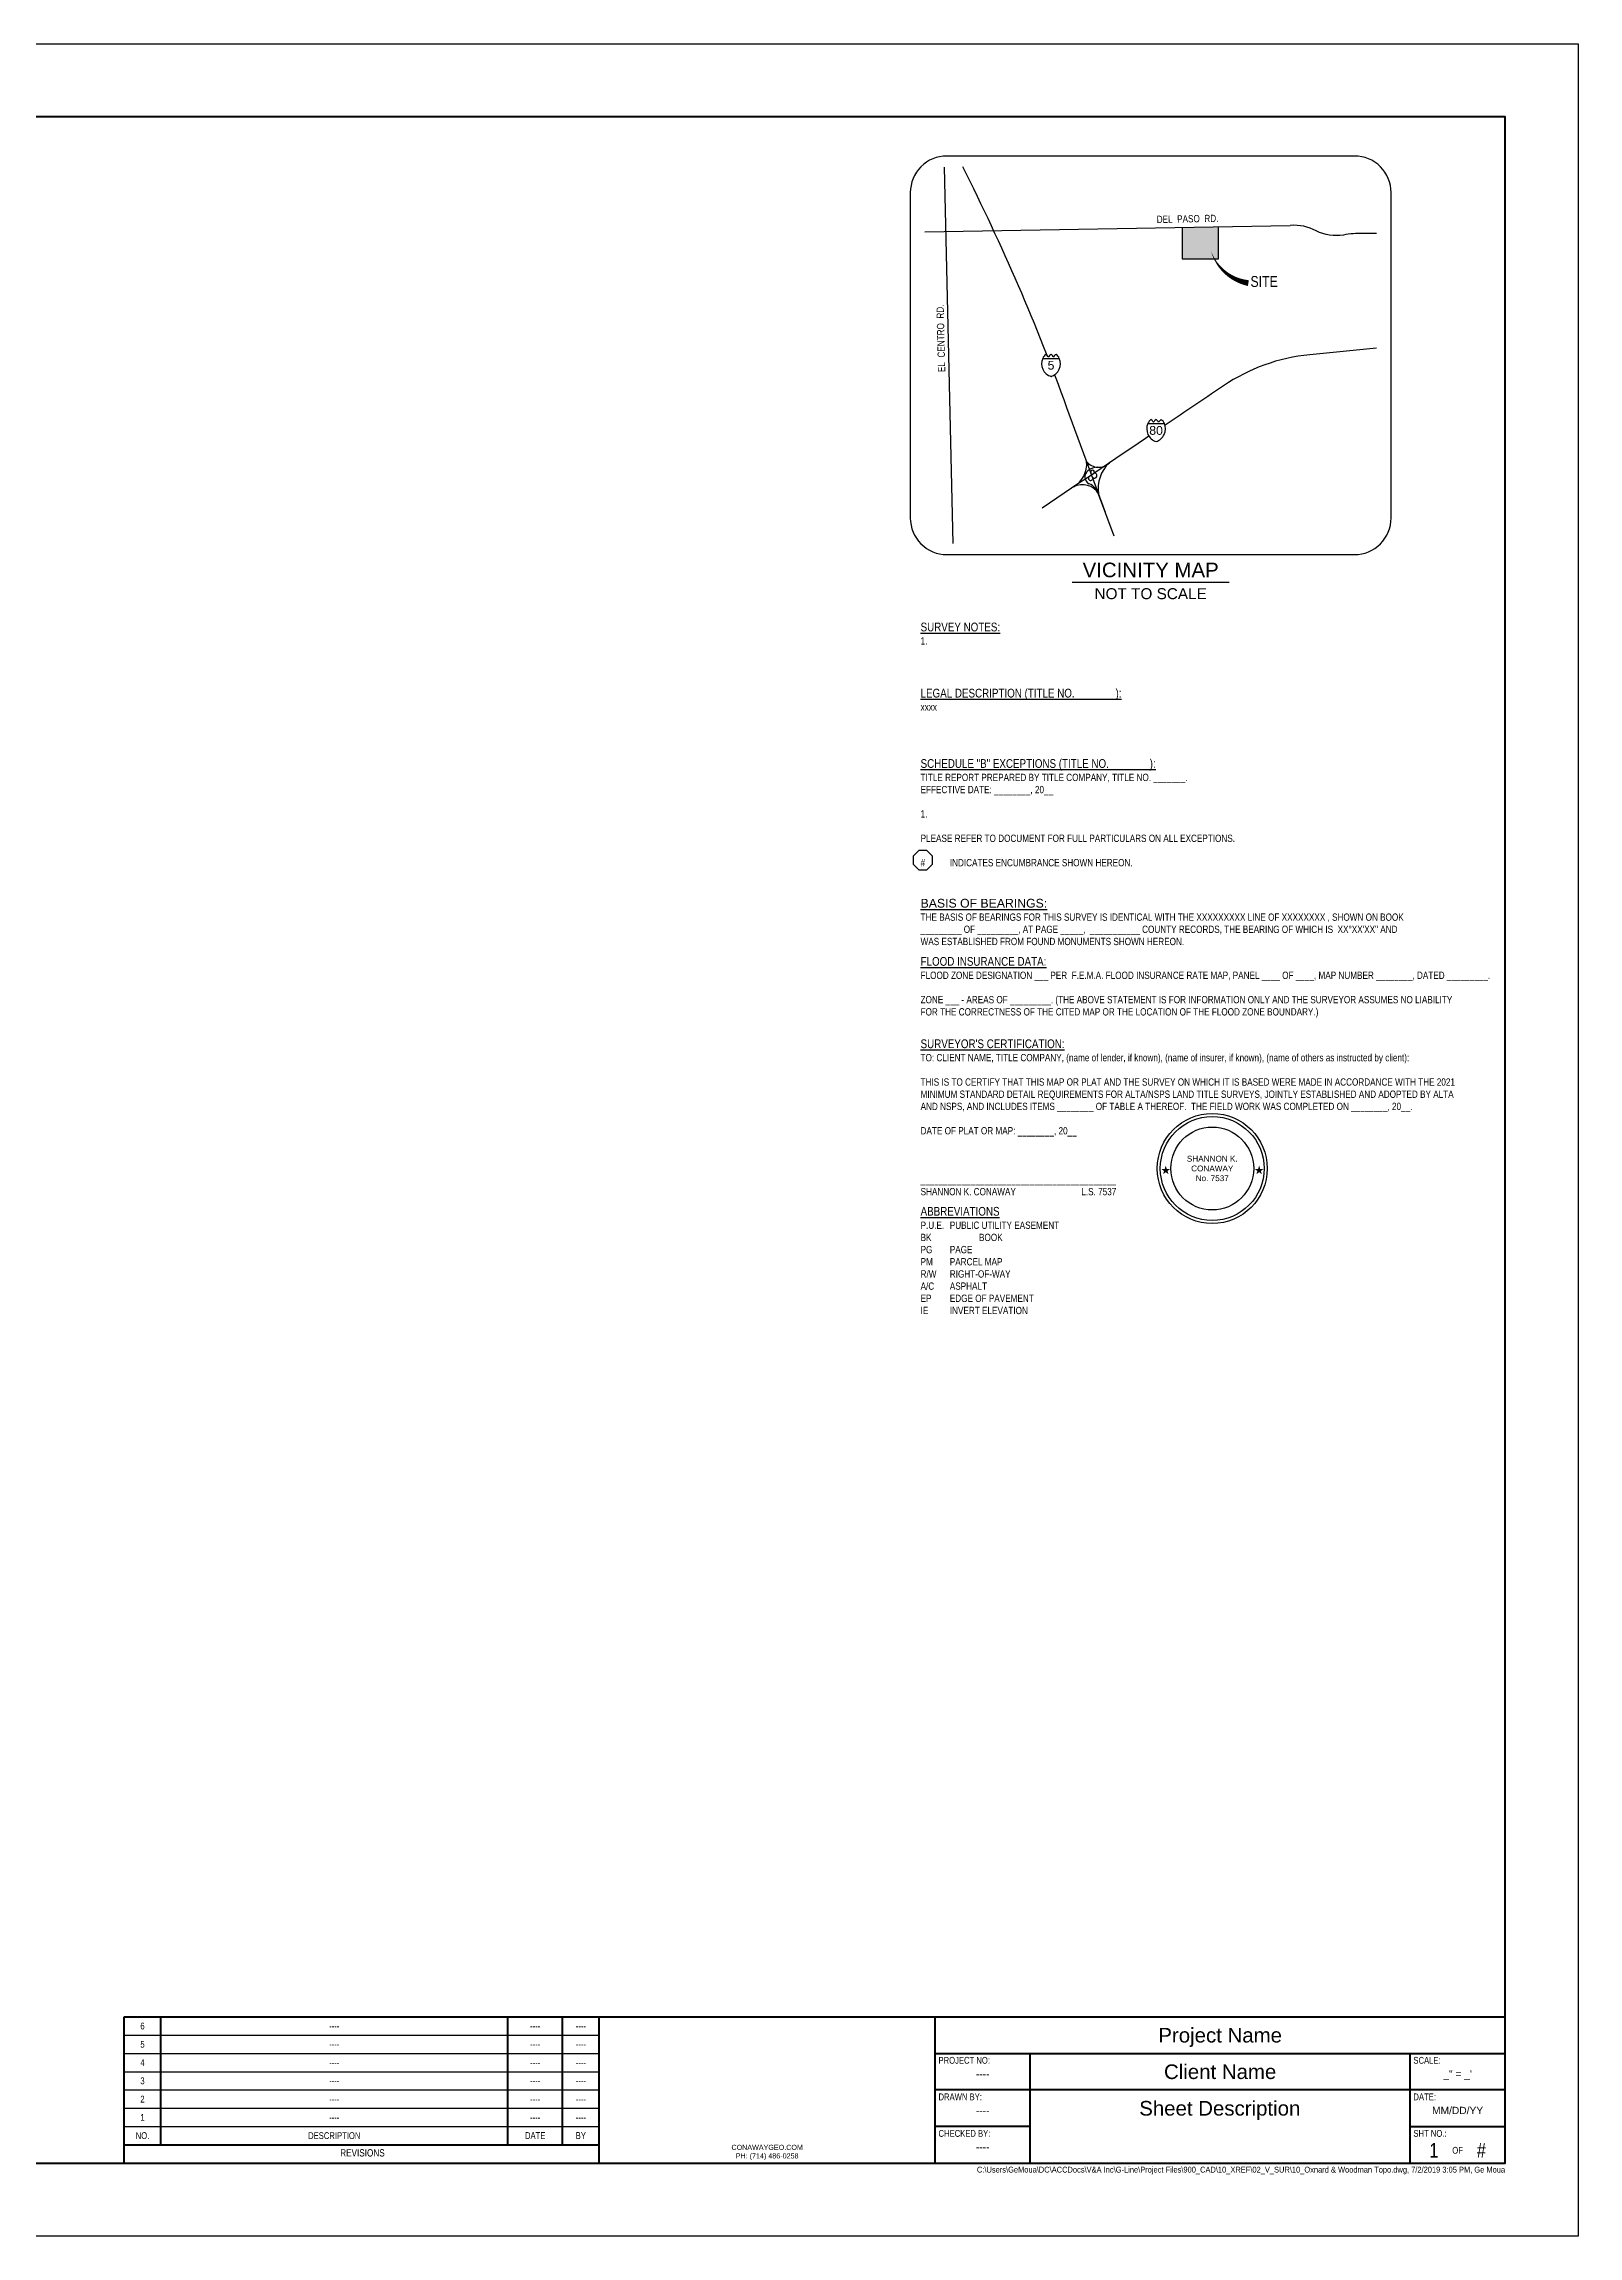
# Paper-space layout 'ALTA 30X42' of a CAD drawing. Header units: feet, sheet in inches. Extents: x 0 to 42, y 0 to 30.
# Drawn here: x 21 to 42, y 0 to 30 of the extents above; entities that cross this region are included whole.
import ezdxf
from ezdxf.enums import TextEntityAlignment as Align

# ---------------------------------------------------------------- set-up
doc = ezdxf.new("R2010")
doc.units = ezdxf.units.FT
doc.header["$MEASUREMENT"] = 0
doc.layers.get('0').update_dxf_attribs({"color": 253})
doc.layers.get('Defpoints').update_dxf_attribs({"color": 253})
for name, color, linetype, lineweight in [('V-ANNO-TTLB-ATRB-', 253, 'Continuous', 25), ('V-ANNO-TTLB-HVY-', 253, 'Continuous', 80), ('V-ANNO-TTLB-MED-', 253, 'Continuous', 70), ('V-ANNO-TTLB-TEXT-MED-', 253, 'Continuous', 35), ('V-ANNO-TTLB-TEXT-THN-', 253, 'Continuous', 25), ('V-ANNO-TTLB-THN-', 253, 'Continuous', 25), ('V-DETL-ANNO-', 253, 'Continuous', 25), ('V-DETL-VMAP-', 253, 'Continuous', 25), ('V-DETL-VMAP-ANNO-', 253, 'Continuous', 25), ('V-DETL-VMAP-HTCH-', 253, 'Continuous', 25)]:
    doc.layers.add(name, color=color, linetype=linetype, lineweight=lineweight)
doc.styles.add('CG-Symbol', font='arial.ttf', dxfattribs={"width": 0.8, "height": 0.09375})
doc.styles.add('NCS', font='arial.ttf', dxfattribs={"height": 0.1})
doc.styles.add('NCS1', font='arial.ttf', dxfattribs={"width": 0.8, "height": 0.09375})

# ---------------------------------------------------------------- blocks, each defined once
blk = doc.blocks.new('Interstate Number')
at = {"color": 0}
blk.add_wipeout([(-0.07, 0.152), (-0.069, 0.151), (-0.067, 0.15), (-0.066, 0.149), (-0.064, 0.147), (-0.062, 0.145), (-0.06, 0.144), (-0.059, 0.143), (-0.058, 0.142), (-0.056, 0.14), (-0.055, 0.139), (-0.052, 0.137), (-0.051, 0.135), (-0.049, 0.134), (-0.048, 0.132), (-0.046, 0.13), (-0.044, 0.128), (-0.043, 0.126), (-0.041, 0.124), (-0.04, 0.122), (-0.039, 0.121), (-0.037, 0.119), (-0.036, 0.117), (-0.035, 0.115), (-0.034, 0.117), (-0.033, 0.119), (-0.031, 0.121), (-0.03, 0.123), (-0.028, 0.125), (-0.026, 0.128), (-0.023, 0.131), (-0.02, 0.135), (-0.018, 0.137), (-0.015, 0.139), (-0.014, 0.14), (-0.013, 0.142), (-0.01, 0.144), (-0.007, 0.146), (-0.004, 0.149), (-0.002, 0.151), (-0.001, 0.151), (0, 0.152), (0, 0.151), (0.003, 0.149), (0.005, 0.147), (0.008, 0.145), (0.01, 0.144), (0.011, 0.142), (0.013, 0.141), (0.017, 0.137), (0.02, 0.134), (0.022, 0.131), (0.025, 0.129), (0.027, 0.126), (0.029, 0.123), (0.031, 0.12), (0.033, 0.118), (0.034, 0.116), (0.034, 0.115), (0.036, 0.118), (0.037, 0.12), (0.04, 0.123), (0.042, 0.126), (0.044, 0.129), (0.047, 0.132), (0.049, 0.134), (0.051, 0.136), (0.053, 0.138), (0.056, 0.141), (0.059, 0.143), (0.061, 0.145), (0.064, 0.148), (0.066, 0.15), (0.068, 0.151), (0.069, 0.152), (0.071, 0.15), (0.073, 0.149), (0.075, 0.147), (0.077, 0.145), (0.08, 0.143), (0.082, 0.141), (0.084, 0.139), (0.086, 0.137), (0.089, 0.135), (0.091, 0.132), (0.093, 0.129), (0.095, 0.127), (0.097, 0.125), (0.098, 0.123), (0.1, 0.121), (0.101, 0.119), (0.103, 0.117), (0.104, 0.116), (0.105, 0.114), (0.107, 0.111), (0.109, 0.108), (0.111, 0.105), (0.112, 0.102), (0.114, 0.099), (0.115, 0.095), (0.116, 0.093), (0.117, 0.09), (0.118, 0.088), (0.12, 0.084), (0.121, 0.082), (0.122, 0.078), (0.123, 0.074), (0.124, 0.071), (0.125, 0.066), (0.126, 0.063), (0.126, 0.061), (0.127, 0.057), (0.128, 0.053), (0.128, 0.049), (0.129, 0.047), (0.129, 0.043), (0.13, 0.039), (0.13, 0.036), (0.13, 0.035), (0.13, 0.032), (0.13, 0.028), (0.13, 0.024), (0.13, 0.02), (0.13, 0.015), (0.13, 0.012), (0.13, 0.009), (0.13, 0.006), (0.129, 0.002), (0.129, -0.003), (0.128, -0.007), (0.127, -0.011), (0.127, -0.014), (0.126, -0.016), (0.126, -0.02), (0.125, -0.023), (0.124, -0.027), (0.123, -0.03), (0.122, -0.032), (0.121, -0.035), (0.12, -0.038), (0.119, -0.041), (0.119, -0.043), (0.117, -0.046), (0.116, -0.049), (0.115, -0.052), (0.114, -0.055), (0.112, -0.058), (0.111, -0.06), (0.11, -0.062), (0.109, -0.064), (0.108, -0.067), (0.106, -0.07), (0.104, -0.073), (0.102, -0.077), (0.1, -0.08), (0.098, -0.082), (0.097, -0.084), (0.095, -0.086), (0.094, -0.088), (0.092, -0.091), (0.09, -0.094), (0.088, -0.096), (0.086, -0.099), (0.083, -0.101), (0.082, -0.103), (0.08, -0.105), (0.078, -0.107), (0.077, -0.108), (0.075, -0.11), (0.072, -0.113), (0.07, -0.115), (0.068, -0.117), (0.065, -0.119), (0.063, -0.121), (0.061, -0.123), (0.059, -0.124), (0.056, -0.126), (0.054, -0.128), (0.051, -0.13), (0.047, -0.133), (0.043, -0.135), (0.039, -0.138), (0.034, -0.141), (0.031, -0.142), (0.029, -0.143), (0.026, -0.145), (0.022, -0.147), (0.016, -0.149), (0.013, -0.15), (0.009, -0.152), (0.006, -0.153), (0.003, -0.154), (0.001, -0.155), (0, -0.155), (-0.003, -0.154), (-0.007, -0.152), (-0.012, -0.151), (-0.017, -0.149), (-0.022, -0.147), (-0.026, -0.144), (-0.03, -0.143), (-0.034, -0.141), (-0.038, -0.138), (-0.042, -0.136), (-0.047, -0.133), (-0.053, -0.128), (-0.058, -0.125), (-0.061, -0.122), (-0.065, -0.119), (-0.07, -0.115), (-0.073, -0.112), (-0.076, -0.109), (-0.079, -0.106), (-0.082, -0.103), (-0.085, -0.1), (-0.087, -0.097), (-0.089, -0.094), (-0.092, -0.091), (-0.094, -0.088), (-0.097, -0.084), (-0.099, -0.082), (-0.101, -0.078), (-0.104, -0.074), (-0.106, -0.07), (-0.108, -0.066), (-0.11, -0.063), (-0.111, -0.06), (-0.113, -0.055), (-0.116, -0.05), (-0.118, -0.044), (-0.12, -0.04), (-0.121, -0.036), (-0.122, -0.032), (-0.124, -0.027), (-0.125, -0.024), (-0.125, -0.021), (-0.126, -0.019), (-0.127, -0.013), (-0.127, -0.011), (-0.128, -0.006), (-0.129, -0.001), (-0.13, 0.005), (-0.13, 0.01), (-0.13, 0.014), (-0.13, 0.018), (-0.13, 0.018), (-0.13, 0.022), (-0.13, 0.026), (-0.13, 0.03), (-0.13, 0.035), (-0.13, 0.038), (-0.129, 0.041), (-0.129, 0.044), (-0.129, 0.046), (-0.129, 0.048), (-0.128, 0.053), (-0.127, 0.058), (-0.126, 0.063), (-0.125, 0.068), (-0.124, 0.071), (-0.123, 0.074), (-0.122, 0.077), (-0.122, 0.078), (-0.12, 0.082), (-0.119, 0.085), (-0.118, 0.089), (-0.116, 0.093), (-0.115, 0.096), (-0.114, 0.098), (-0.113, 0.101), (-0.111, 0.104), (-0.11, 0.107), (-0.108, 0.11), (-0.106, 0.113), (-0.104, 0.116), (-0.102, 0.119), (-0.1, 0.122), (-0.098, 0.125), (-0.095, 0.128), (-0.094, 0.13), (-0.093, 0.131), (-0.092, 0.132), (-0.089, 0.135), (-0.087, 0.137), (-0.085, 0.139), (-0.083, 0.141), (-0.081, 0.143), (-0.079, 0.145), (-0.076, 0.147), (-0.074, 0.149), (-0.072, 0.15), (-0.071, 0.151)], dxfattribs=at).translate(0, 0, -0.001)
blk.add_line((-0.114, 0.094), (0.114, 0.094), dxfattribs=at)
for centre, radius, start, end in [((0.055, 0.022), 0.183, 156.7986, 252.5535), ((0.006, 0.044), 0.13, 125.8803, 157.2935), ((-0.146, 0.044), 0.13, 31.3187, 54.1197), ((0.076, 0.044), 0.13, 125.8803, 148.6813), ((-0.076, 0.044), 0.13, 31.3187, 54.1197), ((-0.055, 0.022), 0.183, 287.4465, 23.2014), ((0.145, 0.044), 0.13, 125.8803, 148.6813), ((-0.014, 0.037), 0.14, 24.3192, 53.5252)]:
    blk.add_arc(centre, radius, start, end, dxfattribs=at)
at = {"color": 0, "style": 'CG-Symbol', "width": 0.8}
blk.add_attdef('INTERSTATENUMBER', text='', height=0.0938, dxfattribs=at).set_placement((0, 0), align=Align.MIDDLE)
blk = doc.blocks.new('*U207')
at = {"layer": 'V-DETL-ANNO-', "linetype": 'Continuous', "insert": (0, 0), "char_height": 0.1, "width": 6.73, "attachment_point": 1, "style": 'NCS1'}
blk.add_mtext('{\\H1.2x;\\W1;\\L\\C2;BASIS OF BEARINGS:\\P\\H0.8333x;\\W0.8;\\l\\C256;THE BASIS OF BEARINGS FOR THIS SURVEY IS IDENTICAL WITH THE XXXXXXXXX LINE OF XXXXXXXX , SHOWN ON BOOK _________ OF _________, AT PAGE _____,  ___________ COUNTY RECORDS, THE BEARING OF WHICH IS  XX°XX\'XX" AND WAS ESTABLISHED FROM FOUND MONUMENTS SHOWN HEREON.}', dxfattribs=at)
blk = doc.blocks.new('*U197')
for points in [[(-0.637, 0.039), (-0.651, -0.006), (-0.699, -0.006), (-0.66, -0.034), (-0.675, -0.078), (-0.637, -0.051), (-0.599, -0.078), (-0.613, -0.034), (-0.575, -0.006), (-0.622, -0.006)], [(0.642, 0.039), (0.627, -0.006), (0.58, -0.006), (0.618, -0.034), (0.604, -0.078), (0.642, -0.051), (0.68, -0.078), (0.665, -0.034), (0.703, -0.006), (0.656, -0.006)]]:
    blk.add_hatch(color=1).paths.add_polyline_path(points)
at = {"color": 2}
blk.add_circle((0, 0), 0.753, dxfattribs=at)
at = {"color": 1}
blk.add_circle((0, 0), 0.711, dxfattribs=at)
at = {"color": 2, "linetype": 'Continuous'}
blk.add_circle((0, 0), 0.567, dxfattribs=at)
at = {"color": 1, "insert": (0, 0), "char_height": 0.08, "width": 1.05, "attachment_point": 5, "style": 'NCS'}
blk.add_mtext('SHANNON K. CONAWAY\\PNo. 7537 ', dxfattribs=at)
blk = doc.blocks.new('*U201')
at = {"layer": 'V-DETL-ANNO-'}
blk.add_blockref('*U197', (3.992, -1.767), dxfattribs=at)
at = {"layer": 'V-DETL-ANNO-', "linetype": 'Continuous', "insert": (0, 0), "char_height": 0.1, "width": 7.5, "attachment_point": 1, "style": 'NCS1'}
blk.add_mtext("{\\H1.2x;\\L\\C2;SURVEYOR'S CERTIFICATION:\\P}TO: CLIENT NAME, TITLE COMPANY, (name of lender, if known), (name of insurer, if known), (name of others as instructed by client):\\P\\PTHIS IS TO CERTIFY THAT THIS MAP OR PLAT AND THE SURVEY ON WHICH IT IS BASED WERE MADE IN ACCORDANCE WITH THE 2021 MINIMUM STANDARD DETAIL REQUIREMENTS FOR ALTA/NSPS LAND TITLE SURVEYS, JOINTLY ESTABLISHED AND ADOPTED BY ALTA AND NSPS, AND INCLUDES ITEMS ________ OF TABLE A THEREOF.  THE FIELD WORK WAS COMPLETED ON ________, 20__.\\P\\PDATE OF PLAT OR MAP: ________, 20__\\P\\P                       \\P\\P___________________________________________\\P\\pxt22;SHANNON K. CONAWAY^IL.S. 7537", dxfattribs=at)
blk = doc.blocks.new('Company Logo')
at = {"color": 2, "insert": (0, -0.75), "char_height": 0.07, "width": 2.88603, "attachment_point": 2, "style": 'NCS'}
blk.add_mtext('CONAWAYGEO.COM\\PPH: (714) 486-0258', dxfattribs=at)
blk = doc.blocks.new('30X42')
at = {"layer": 'Defpoints'}
blk.add_lwpolyline([(0, 30), (42, 30), (42, 0), (0, 0)], close=True, dxfattribs=at)
at = {"layer": 'V-ANNO-TTLB-HVY-'}
for p, q in [((22.1, 1), (22.1, 3)), ((22.1, 3), (41, 3)), ((28.6, 1), (28.6, 3)), ((33.2, 1), (33.2, 3))]:
    blk.add_line(p, q, dxfattribs=at)
blk.add_lwpolyline([(1, 1), (41, 1), (41, 29), (1, 29)], close=True, dxfattribs=at)
at = {"layer": 'V-ANNO-TTLB-MED-'}
for p, q in [((22.6, 1.25), (22.6, 3)), ((27.35, 1.25), (27.35, 3)), ((28.1, 1.25), (28.1, 3)), ((33.2, 2.5), (41, 2.5)), ((34.5, 1), (34.5, 2.5)), ((39.7, 1), (39.7, 2.5)), ((41, 2), (33.2, 2)), ((22.1, 1.25), (28.6, 1.25)), ((34.5, 1.5), (33.2, 1.5)), ((39.7, 1.5), (41, 1.5))]:
    blk.add_line(p, q, dxfattribs=at)
at = {"layer": 'V-ANNO-TTLB-THN-'}
for p, q in [((22.1, 2.75), (28.6, 2.75)), ((22.1, 2.75), (28.6, 2.75)), ((22.1, 2.75), (28.6, 2.75)), ((22.1, 2.5), (28.6, 2.5)), ((22.1, 2.5), (28.6, 2.5)), ((22.1, 2.5), (28.6, 2.5)), ((22.1, 2.25), (28.6, 2.25)), ((22.1, 2.25), (28.6, 2.25)), ((22.1, 2.25), (28.6, 2.25)), ((22.1, 2), (28.6, 2)), ((22.1, 2), (28.6, 2)), ((22.1, 2), (28.6, 2)), ((22.1, 1.75), (28.6, 1.75)), ((22.1, 1.75), (28.6, 1.75)), ((22.1, 1.5), (28.6, 1.5))]:
    blk.add_line(p, q, dxfattribs=at)
at = {"layer": 'V-ANNO-TTLB-HVY-'}
blk.add_blockref('Company Logo', (30.9, 2), dxfattribs=at)
at = {"layer": 'V-ANNO-TTLB-ATRB-', "char_height": 0.0938, "width": 0.22087, "attachment_point": 5, "style": 'NCS1'}
for s, insert in [('6', (22.35, 2.875)), ('4', (22.35, 2.375)), ('5', (22.35, 2.625)), ('3', (22.35, 2.125)), ('2', (22.35, 1.875)), ('1', (22.35, 1.625))]:
    blk.add_mtext(s, dxfattribs=dict(at, insert=insert))
at = {"layer": 'V-ANNO-TTLB-ATRB-', "style": 'NCS1', "width": 0.8}
for tag, height, p in [('REV6DESCRIPTION', 0.0938, (24.975, 2.875)), ('REV6DATE', 0.0938, (27.725, 2.875)), ('REV6INITIAL', 0.0938, (28.35, 2.875)), ('REV5DESCRIPTION', 0.0938, (24.975, 2.625)), ('REV4DESCRIPTION', 0.0938, (24.975, 2.375)), ('REV5DATE', 0.0938, (27.725, 2.625)), ('REV4DATE', 0.0938, (27.725, 2.375)), ('REV5INITIAL', 0.0938, (28.35, 2.625)), ('REV4INITIAL', 0.0938, (28.35, 2.375)), ('REV3DESCRIPTION', 0.0938, (24.975, 2.125)), ('REV3DATE', 0.0938, (27.725, 2.125)), ('REV3INITIAL', 0.0938, (28.35, 2.125)), ('REV2DESCRIPTION', 0.0938, (24.975, 1.875)), ('REV2DATE', 0.0938, (27.725, 1.875)), ('REV2INITIAL', 0.0938, (28.35, 1.875)), ('REV1DESCRIPTION', 0.0938, (24.975, 1.625)), ('REV1DATE', 0.0938, (27.725, 1.625)), ('REV1INITIAL', 0.0938, (28.35, 1.625)), ('SHEET-#', 0.2, (40.025, 1.175)), ('TOTAL-#', 0.2, (40.675, 1.175))]:
    blk.add_attdef(tag, text='', height=height, dxfattribs=at).set_placement(p, align=Align.MIDDLE_CENTER)
at = {"layer": 'V-ANNO-TTLB-ATRB-', "style": 'NCS1', "flags": 8}
for tag, p in [('PROJECTNAME', (37.1, 2.75)), ('CLIENTNAME', (37.1, 2.25)), ('SHEETDESCRIPTION', (37.095, 1.75))]:
    blk.add_attdef(tag, text='', height=0.2, dxfattribs=at).set_placement(p, align=Align.MIDDLE_CENTER)
at = {"layer": 'V-ANNO-TTLB-ATRB-', "style": 'NCS1'}
for tag, p in [('PROJNUM', (33.85, 2.22)), ('SCALE', (40.35, 2.22)), ('DRAWNBY', (33.85, 1.72)), ('DATE', (40.35, 1.72)), ('CHECKEDBY', (33.85, 1.22))]:
    blk.add_attdef(tag, text='', height=0.1, dxfattribs=at).set_placement(p, align=Align.MIDDLE_CENTER)
at = {"layer": 'V-ANNO-TTLB-HVY-', "insert": (41, 0.95), "char_height": 0.08, "width": 10, "attachment_point": 3, "style": 'NCS1'}
blk.add_mtext('{\\C7;C:\\\\Users\\\\GeMoua\\\\DC\\\\ACCDocs\\\\V&A Inc\\\\G-Line\\\\Project Files\\\\900_CAD\\\\10_XREF\\\\02_V_SUR\\\\10_Oxnard & Woodman Topo.dwg, 7/2/2019 3:05 PM, Ge Moua}', dxfattribs=at)
at = {"layer": 'V-ANNO-TTLB-TEXT-MED-', "insert": (25.361, 1.19), "char_height": 0.1, "width": 0.6308, "attachment_point": 2, "style": 'NCS1'}
blk.add_mtext('REVISIONS', dxfattribs=at)
at = {"layer": 'V-ANNO-TTLB-TEXT-THN-', "style": 'NCS1', "width": 0.8}
for s, height, p in [('PROJECT NO:', 0.09375, (33.245, 2.453)), ('SCALE:', 0.0938, (39.745, 2.453)), ('DRAWN BY:', 0.0938, (33.245, 1.953)), ('DATE:', 0.0938, (39.745, 1.953)), ('CHECKED BY:', 0.09375, (33.245, 1.453)), ('SHT NO.:', 0.0938, (39.745, 1.453))]:
    blk.add_text(s, height=height, dxfattribs=at).set_placement(p, align=Align.TOP_LEFT)
blk.add_text('OF', height=0.0938, dxfattribs=at).set_placement((40.35, 1.175), align=Align.MIDDLE_CENTER)
at = {"layer": 'V-ANNO-TTLB-TEXT-THN-', "attachment_point": 5, "style": 'NCS1'}
for s, insert, char_height, width in [('NO.', (22.35, 1.375), 0.0938, 0.22087), ('DESCRIPTION', (24.975, 1.375), 0.09375, 0.78595), ('DATE', (27.725, 1.377), 0.0938, 0.3195), ('BY', (28.35, 1.377), 0.0938, 0.17052)]:
    blk.add_mtext(s, dxfattribs=dict(at, insert=insert, char_height=char_height, width=width))

psp = doc.layouts.new('ALTA 30X42')

# ---------------------------------------------------------------- hatches: boundary and pattern name
at = {"layer": 'V-DETL-VMAP-HTCH-'}
psp.add_hatch(color=256, dxfattribs=at).paths.add_polyline_path([(36.58, 27.057), (37.076, 27.057), (37.076, 27.498), (36.58, 27.489)])

# ---------------------------------------------------------------- linework, layer by layer
at = {"layer": 'V-DETL-ANNO-', "flags": 128}
psp.add_lwpolyline([(33.165, 18.883), (33.087, 18.96), (32.977, 18.96), (32.899, 18.883), (32.899, 18.773), (32.977, 18.695), (33.087, 18.695), (33.165, 18.773)], close=True, dxfattribs=at)
at = {"layer": 'V-DETL-VMAP-'}
for p, q in [((33.322, 28.313), (33.443, 23.161)), ((33.059, 27.426), (38.06, 27.516))]:
    psp.add_line(p, q, dxfattribs=at)
at = {"layer": 'V-DETL-VMAP-', "color": 2}
psp.add_line((35.648, 23.261), (35.436, 23.84), dxfattribs=at)
at = {"layer": 'V-DETL-VMAP-', "color": 3}
psp.add_line((35.075, 22.632), (37.222, 22.632), dxfattribs=at)
psp.add_lwpolyline([(38.939, 28.465), (33.359, 28.465, 0.414214), (32.859, 27.965), (32.859, 23.511, 0.414214), (33.359, 23.011), (38.939, 23.011, 0.414214), (39.439, 23.511), (39.439, 27.965, 0.414214)], format="xyb", close=True, dxfattribs=at)
at = {"layer": 'V-DETL-VMAP-', "color": 2}
for points in [[(35.003, 25.021, 0.030108), (33.577, 28.315, 0.028001)], [(39.239, 25.835), (38.326, 25.746, 0.125217), (37.146, 25.32, -0.000801), (36.28, 24.735)], [(36.28, 24.735, 0.000583), (34.662, 23.645)]]:
    psp.add_lwpolyline(points, format="xyb", dxfattribs=at)
at = {"layer": 'V-DETL-VMAP-', "flags": 128}
psp.add_lwpolyline([(36.58, 27.489), (36.58, 27.057), (37.076, 27.057), (37.076, 27.498)], dxfattribs=at)
at = {"layer": 'V-DETL-VMAP-'}
psp.add_lwpolyline([(39.239, 27.407), (39.052, 27.407, 0.043367), (38.788, 27.384, -0.164413), (38.416, 27.441, 0.136798), (38.06, 27.516)], format="xyb", dxfattribs=at)
at = {"layer": 'V-DETL-VMAP-', "flags": 128}
psp.add_lwpolyline([(36.975, 27.164, 0, 0.08, 0.281344), (37.486, 26.726, 0.15, 0.15, 0.599388)], format="xyseb", dxfattribs=at)
at = {"layer": 'V-DETL-VMAP-', "color": 2}
psp.add_lwpolyline([(35.53, 23.585), (35.003, 25.021)], dxfattribs=at)
at = {"layer": 'V-DETL-VMAP-'}
for centre, radius, start, end in [((34.907, 24.253), 0.367, 300.6418, 5.1395), ((35.353, 24.075), 0.105, 127.5117, 244.8369), ((35.437, 24.416), 0.21, 218.5531, 314.3698), ((35.434, 23.97), 0.238, 92.4466, 127.5117), ((35.329, 24.057), 0.0321, 131.2563, 344.6147), ((35.354, 24.139), 0.0263, 334.2152, 186.135), ((35.379, 24.092), 0.0354, 219.2312, 93.1665), ((35.906, 23.917), 0.476, 132.691, 189.2703), ((35.215, 23.712), 0.256, 30.1825, 118.3338), ((35.203, 23.755), 0.249, 20.1494, 64.8369)]:
    psp.add_arc(centre, radius, start, end, dxfattribs=at)

# ---------------------------------------------------------------- block references
at = {"layer": 'V-ANNO-TTLB-HVY-'}
psp.add_blockref('*U207', (33, 18.3), dxfattribs=at)
at = {"layer": 'V-DETL-ANNO-'}
psp.add_blockref('*U201', (33, 16.377), dxfattribs=at)

# ---------------------------------------------------------------- texts
at = {"layer": 'V-DETL-ANNO-', "linetype": 'Continuous', "char_height": 0.1, "width": 7.5, "attachment_point": 1, "style": 'NCS1'}
for s, insert in [('{\\H1.2x;\\L\\C2;SURVEY NOTES:}\\P\\pxi-3,l3,t3;1.^I', (33, 22.08)), ('{\\H1.2x;\\L\\C2;LEGAL DESCRIPTION (TITLE NO. _______):\\H0.8333x;\\l\\C256;\\Pxxxx}', (33, 21.175)), ('{\\H1.2x;\\L\\C2;SCHEDULE "B" EXCEPTIONS (TITLE NO. _______):\\H0.8333x;\\l\\C256;\\PTITLE REPORT PREPARED BY TITLE COMPANY, TITLE NO. _______.\\PEFFECTIVE DATE: ________, 20__\\P\\P\\pxi-4,l4,t4;1.^I\\P\\pi0,l0,tz;}\\PPLEASE REFER TO DOCUMENT FOR FULL PARTICULARS ON ALL EXCEPTIONS.\\P\\P#^IINDICATES ENCUMBRANCE SHOWN HEREON.', (33, 20.212)), ('{\\H1.2x;\\L\\C2;FLOOD INSURANCE DATA:}\\PFLOOD ZONE DESIGNATION ___ PER  F.E.M.A. FLOOD INSURANCE RATE MAP, PANEL ____ OF ____, MAP NUMBER ________, DATED _________.\\P\\PZONE ___ - AREAS OF _________. (THE ABOVE STATEMENT IS FOR INFORMATION ONLY AND THE SURVEYOR ASSUMES NO LIABILITY FOR THE CORRECTNESS OF THE CITED MAP OR THE LOCATION OF THE FLOOD ZONE BOUNDARY.)', (33, 17.504))]:
    psp.add_mtext(s, dxfattribs=dict(at, insert=insert))
at = {"layer": 'V-DETL-ANNO-', "insert": (33, 14.084), "char_height": 0.1, "width": 7.5, "attachment_point": 1, "style": 'NCS1'}
psp.add_mtext('\\pi-0.4,l0.4;{\\H1.2x;\\L\\C2;ABBREVIATIONS\\C256;\\P\\pi-0.8,l0.8,t0.8;}P.U.E.^IPUBLIC UTILITY EASEMENT\\P\\pi-0.6,l0.6;BK^I^IBOOK\\P\\pi-0.8,l0.8;PG^IPAGE\\PPM^IPARCEL MAP\\PR/W^IRIGHT-OF-WAY\\PA/C^IASPHALT\\PEP^IEDGE OF PAVEMENT\\PIE^IINVERT ELEVATION', dxfattribs=at)
at = {"layer": 'V-DETL-VMAP-', "color": 3, "style": 'NCS1'}
for s, height, p in [('VICINITY MAP', 0.2, (36.149, 22.801)), ('NOT TO SCALE', 0.15, (36.149, 22.476))]:
    psp.add_text(s, height=height, dxfattribs=at).set_placement(p, align=Align.MIDDLE_CENTER)
at = {"layer": 'V-DETL-VMAP-ANNO-', "char_height": 0.1, "attachment_point": 1, "style": 'NCS1'}
for s, insert, width, rotation in [('DEL  PASO  RD.', (36.231, 27.648), 1.24922, 1.0348), ('EL  CENTRO  RD.', (33.238, 25.507), 1.59872, 91.3492)]:
    psp.add_mtext(s, dxfattribs=dict(at, insert=insert, width=width, rotation=rotation))
at = {"layer": 'V-DETL-VMAP-ANNO-', "insert": (37.515, 26.823), "char_height": 0.15, "width": 0.4188, "attachment_point": 1, "style": 'NCS1'}
psp.add_mtext('SITE', dxfattribs=at)

# ---------------------------------------------------------------- next in the draw order: block references
at = {"layer": 'V-DETL-VMAP-'}
ref = psp.add_blockref('Interstate Number', (34.785, 25.601), dxfattribs=at)
ref.add_attrib('INTERSTATENUMBER', '5', dxfattribs={"layer": '0', "height": 0.12, "style": 'NCS1'}).set_placement((34.785, 25.601), align=Align.MIDDLE)
ref = psp.add_blockref('Interstate Number', (36.223, 24.71), dxfattribs=at)
ref.add_attrib('INTERSTATENUMBER', '80', dxfattribs={"layer": '0', "height": 0.12, "style": 'NCS1'}).set_placement((36.223, 24.71), align=Align.MIDDLE)

# ---------------------------------------------------------------- next in the draw order: block references
at = {"layer": 'V-ANNO-TTLB-HVY-'}
ref = psp.add_blockref('30X42', (0, 0), dxfattribs=at)
ref.add_attrib('PROJECTNAME', 'Project Name', dxfattribs={"layer": 'V-ANNO-TTLB-ATRB-', "height": 0.2, "style": 'NCS1'}).set_placement((37.1, 2.75), align=Align.MIDDLE_CENTER)
ref.add_attrib('CLIENTNAME', 'Client Name', dxfattribs={"layer": 'V-ANNO-TTLB-ATRB-', "height": 0.2, "style": 'NCS1'}).set_placement((37.1, 2.25), align=Align.MIDDLE_CENTER)
ref.add_attrib('SHEETDESCRIPTION', 'Sheet Description', dxfattribs={"layer": 'V-ANNO-TTLB-ATRB-', "height": 0.2, "style": 'NCS1'}).set_placement((37.095, 1.75), align=Align.MIDDLE_CENTER)
ref.add_attrib('PROJNUM', '----', dxfattribs={"layer": 'V-ANNO-TTLB-ATRB-', "height": 0.1, "style": 'NCS1'}).set_placement((33.85, 2.22), align=Align.MIDDLE_CENTER)
ref.add_attrib('DRAWNBY', '----', dxfattribs={"layer": 'V-ANNO-TTLB-ATRB-', "height": 0.1, "style": 'NCS1'}).set_placement((33.85, 1.72), align=Align.MIDDLE_CENTER)
ref.add_attrib('CHECKEDBY', '----', dxfattribs={"layer": 'V-ANNO-TTLB-ATRB-', "height": 0.1, "style": 'NCS1'}).set_placement((33.85, 1.22), align=Align.MIDDLE_CENTER)
ref.add_attrib('SCALE', '_" = _\'', dxfattribs={"layer": 'V-ANNO-TTLB-ATRB-', "height": 0.1, "style": 'NCS1'}).set_placement((40.35, 2.22), align=Align.MIDDLE_CENTER)
ref.add_attrib('SHEET-#', '1', dxfattribs={"layer": 'V-ANNO-TTLB-ATRB-', "height": 0.2, "style": 'NCS1', "width": 0.8}).set_placement((40.025, 1.175), align=Align.MIDDLE_CENTER)
ref.add_attrib('TOTAL-#', '#', dxfattribs={"layer": 'V-ANNO-TTLB-ATRB-', "height": 0.2, "style": 'NCS1', "width": 0.8}).set_placement((40.675, 1.175), align=Align.MIDDLE_CENTER)
ref.add_attrib('REV1DESCRIPTION', '----', dxfattribs={"layer": 'V-ANNO-TTLB-ATRB-', "height": 0.0938, "style": 'NCS1', "width": 0.8}).set_placement((24.975, 1.625), align=Align.MIDDLE_CENTER)
ref.add_attrib('REV1DATE', '----', dxfattribs={"layer": 'V-ANNO-TTLB-ATRB-', "height": 0.0938, "style": 'NCS1', "width": 0.8}).set_placement((27.725, 1.625), align=Align.MIDDLE_CENTER)
ref.add_attrib('REV1INITIAL', '----', dxfattribs={"layer": 'V-ANNO-TTLB-ATRB-', "height": 0.0938, "style": 'NCS1', "width": 0.8}).set_placement((28.35, 1.625), align=Align.MIDDLE_CENTER)
ref.add_attrib('REV2DESCRIPTION', '----', dxfattribs={"layer": 'V-ANNO-TTLB-ATRB-', "height": 0.0938, "style": 'NCS1', "width": 0.8}).set_placement((24.975, 1.875), align=Align.MIDDLE_CENTER)
ref.add_attrib('REV2DATE', '----', dxfattribs={"layer": 'V-ANNO-TTLB-ATRB-', "height": 0.0938, "style": 'NCS1', "width": 0.8}).set_placement((27.725, 1.875), align=Align.MIDDLE_CENTER)
ref.add_attrib('REV2INITIAL', '----', dxfattribs={"layer": 'V-ANNO-TTLB-ATRB-', "height": 0.0938, "style": 'NCS1', "width": 0.8}).set_placement((28.35, 1.875), align=Align.MIDDLE_CENTER)
ref.add_attrib('REV3DESCRIPTION', '----', dxfattribs={"layer": 'V-ANNO-TTLB-ATRB-', "height": 0.0938, "style": 'NCS1', "width": 0.8}).set_placement((24.975, 2.125), align=Align.MIDDLE_CENTER)
ref.add_attrib('REV3DATE', '----', dxfattribs={"layer": 'V-ANNO-TTLB-ATRB-', "height": 0.0938, "style": 'NCS1', "width": 0.8}).set_placement((27.725, 2.125), align=Align.MIDDLE_CENTER)
ref.add_attrib('REV3INITIAL', '----', dxfattribs={"layer": 'V-ANNO-TTLB-ATRB-', "height": 0.0938, "style": 'NCS1', "width": 0.8}).set_placement((28.35, 2.125), align=Align.MIDDLE_CENTER)
ref.add_attrib('REV4DESCRIPTION', '----', dxfattribs={"layer": 'V-ANNO-TTLB-ATRB-', "height": 0.0938, "style": 'NCS1', "width": 0.8}).set_placement((24.975, 2.375), align=Align.MIDDLE_CENTER)
ref.add_attrib('REV4DATE', '----', dxfattribs={"layer": 'V-ANNO-TTLB-ATRB-', "height": 0.0938, "style": 'NCS1', "width": 0.8}).set_placement((27.725, 2.375), align=Align.MIDDLE_CENTER)
ref.add_attrib('REV4INITIAL', '----', dxfattribs={"layer": 'V-ANNO-TTLB-ATRB-', "height": 0.0938, "style": 'NCS1', "width": 0.8}).set_placement((28.35, 2.375), align=Align.MIDDLE_CENTER)
ref.add_attrib('REV5DESCRIPTION', '----', dxfattribs={"layer": 'V-ANNO-TTLB-ATRB-', "height": 0.0938, "style": 'NCS1', "width": 0.8}).set_placement((24.975, 2.625), align=Align.MIDDLE_CENTER)
ref.add_attrib('REV5DATE', '----', dxfattribs={"layer": 'V-ANNO-TTLB-ATRB-', "height": 0.0938, "style": 'NCS1', "width": 0.8}).set_placement((27.725, 2.625), align=Align.MIDDLE_CENTER)
ref.add_attrib('REV5INITIAL', '----', dxfattribs={"layer": 'V-ANNO-TTLB-ATRB-', "height": 0.0938, "style": 'NCS1', "width": 0.8}).set_placement((28.35, 2.625), align=Align.MIDDLE_CENTER)
ref.add_attrib('REV6DESCRIPTION', '----', dxfattribs={"layer": 'V-ANNO-TTLB-ATRB-', "height": 0.0938, "style": 'NCS1', "width": 0.8}).set_placement((24.975, 2.875), align=Align.MIDDLE_CENTER)
ref.add_attrib('REV6DATE', '----', dxfattribs={"layer": 'V-ANNO-TTLB-ATRB-', "height": 0.0938, "style": 'NCS1', "width": 0.8}).set_placement((27.725, 2.875), align=Align.MIDDLE_CENTER)
ref.add_attrib('REV6INITIAL', '----', dxfattribs={"layer": 'V-ANNO-TTLB-ATRB-', "height": 0.0938, "style": 'NCS1', "width": 0.8}).set_placement((28.35, 2.875), align=Align.MIDDLE_CENTER)
ref.add_attrib('DATE', 'MM/DD/YY', dxfattribs={"layer": 'V-ANNO-TTLB-ATRB-', "height": 0.1, "style": 'NCS1'}).set_placement((40.35, 1.72), align=Align.MIDDLE_CENTER)

doc.saveas('drawing.dxf')
